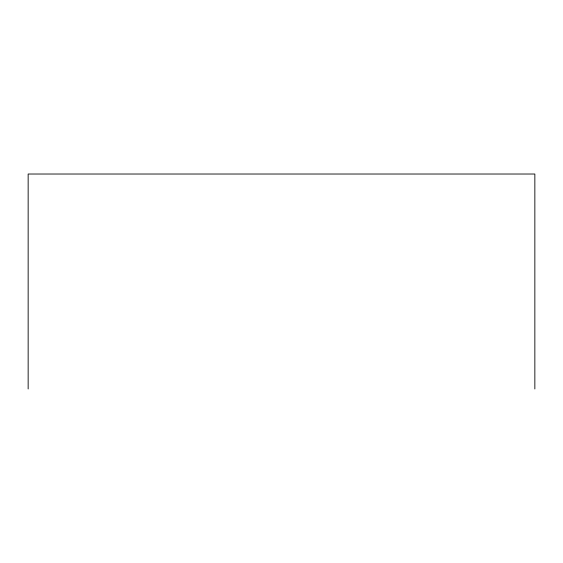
<?xml version="1.0" encoding="UTF-8"?>
<svg xmlns="http://www.w3.org/2000/svg" width="563" height="563" viewBox="0 0 563 563"><rect width="100%" height="100%" fill="white"/><g stroke="black" fill="none" stroke-linecap="round" stroke-linejoin="round"><path stroke-width="0.84" d="M534.85 388.977L534.85 174.023L28.15 174.023L28.15 388.977"/></g></svg>
